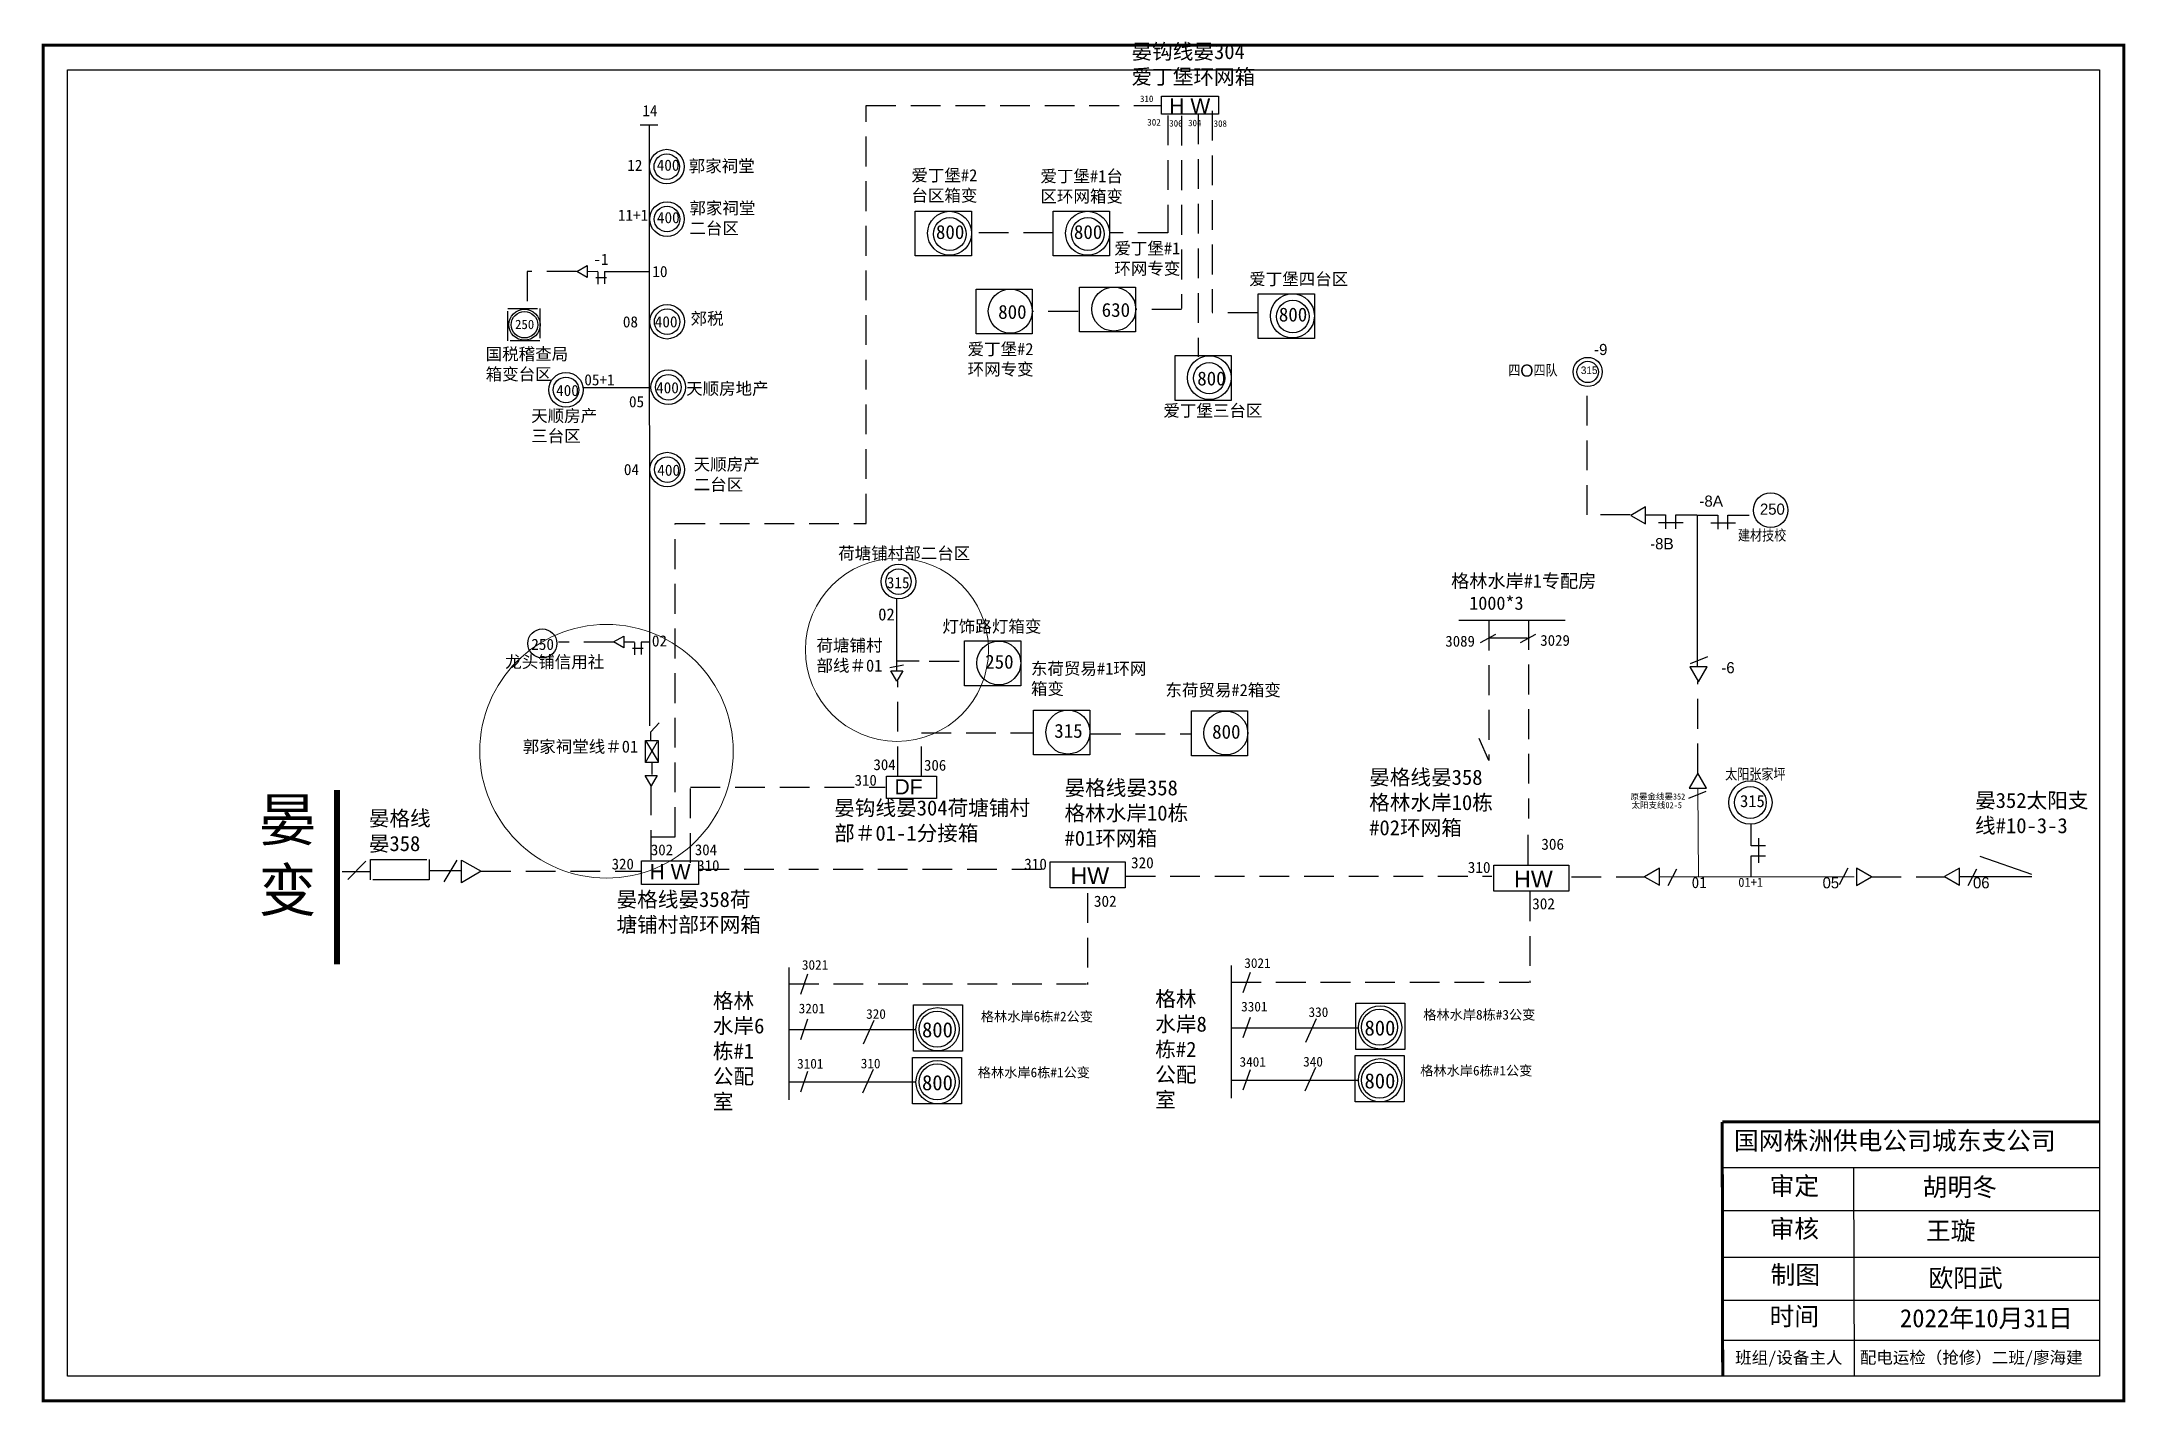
# Model space of a CAD drawing. Extents: x -13 to 331, y 31 to 256.
import ezdxf

# ---------------------------------------------------------------- set-up
doc = ezdxf.new("R2010")
doc.units = 0
doc.header["$LTSCALE"] = 0.774411
doc.linetypes.add('ACAD_ISO02W100', pattern=[15, 12, -3])
doc.linetypes.add('DASHED2', pattern=[9.525, 6.35, -3.175])
doc.layers.get('0').update_dxf_attribs({"linetype": 'CONTINUOUS'})
doc.layers.add('0-RefEdit0', color=7, linetype='CONTINUOUS')
doc.layers.add('Layer2', color=1, linetype='CONTINUOUS')
doc.styles.add('hztxt_txtstyle_0.00_0_0', font='', dxfattribs={"bigfont": 'hztxt.shx'})
doc.styles.add('hztxt_txtstyle_1.84_0_0', font='', dxfattribs={"height": 1.84, "bigfont": 'hztxt.shx'})
doc.styles.add('KaiTi_GB2312_txtstyle_2.00_0_0', font='simkai_0.ttf', dxfattribs={"height": 2})
doc.styles.add('KaiTi_GB2312_txtstyle_2.50_0_0', font='simkai_0.ttf', dxfattribs={"height": 2.5})
doc.styles.add('SimSun_txtstyle_2.00_0_0', font='simsun.ttc', dxfattribs={"height": 2})
doc.styles.get("Standard").update_dxf_attribs({"font": '', "height": 2.5})
doc.styles.add('字体', font='simkai_0.ttf', dxfattribs={"height": 2.5})
doc.styles.add('宋体_txtstyle_0.00_0_0', font='')
doc.styles.add('宋体_txtstyle_2.00_0_0', font='SIMSUN.TTC', dxfattribs={"height": 2})
doc.styles.add('宋体_txtstyle_200.00_0_0200', font='SIMSUN.TTC', dxfattribs={"height": 200})
doc.styles.add('宋体_txtstyle_3.00_0_0', font='', dxfattribs={"height": 3})
doc.styles.add('宋体_txtstyle_300.00_0_0300', font='SIMSUN.TTC', dxfattribs={"height": 300})
doc.styles.add('黑体_txtstyle_1.00_0_0', font='SIMHEI.TTF', dxfattribs={"height": 1})
doc.styles.add('黑体_txtstyle_1.50_0_0', font='SIMHEI.TTF', dxfattribs={"height": 1.5})
doc.styles.add('黑体_txtstyle_100.00_0_0100', font='SIMHEI.TTF', dxfattribs={"height": 100})
doc.styles.get('hztxt_txtstyle_0.00_0_0').set_extended_font_data('hztxt')
doc.styles.get('hztxt_txtstyle_1.84_0_0').set_extended_font_data('hztxt')
doc.styles.get('Standard').set_extended_font_data('SimSun')
doc.styles.get('宋体_txtstyle_0.00_0_0').set_extended_font_data('宋体')
doc.styles.get('宋体_txtstyle_3.00_0_0').set_extended_font_data('宋体')

# ---------------------------------------------------------------- blocks, each defined once
blk = doc.blocks.new('A$C7642189F')
at = {"linetype": 'Continuous'}
for radius in [3.58, 2.63]:
    blk.add_circle((3.58, 3.58), radius, dxfattribs=at)
blk = doc.blocks.new('A$C6B965233')
at = {"linetype": 'Continuous'}
for radius in [3.58, 2.63]:
    blk.add_circle((3.58, 3.58), radius, dxfattribs=at)

msp = doc.modelspace()

# ---------------------------------------------------------------- linework, layer by layer
at = {"color": 0, "linetype": 'DASHED2'}
for p, q in [((123.29, 176.43), (123.29, 245.5)), ((123.29, 245.5), (172.02, 245.5)), ((180.47, 244.64), (180.47, 211.33)), ((173.13, 243.84), (173.13, 224.44)), ((175.42, 243.82), (175.42, 211.97)), ((178.15, 244.01), (178.15, 203.98)), ((154.2, 224.47), (140.65, 224.47)), ((173.13, 224.47), (163.46, 224.47)), ((75.41, 218.08), (67.23, 218.08)), ((67.23, 218.08), (67.23, 212.14)), ((158.31, 211.47), (150.79, 211.47)), ((175.42, 211.81), (167.9, 211.81)), ((187.99, 211.23), (180.47, 211.23)), ((91.73, 124.65), (91.73, 176.43)), ((91.73, 176.43), (123.29, 176.43)), ((226.2, 160.39), (226.2, 137.28)), ((232.76, 160.5), (232.76, 127.72)), ((81.54, 156.82), (72.4, 156.83)), ((133.72, 153.7), (139.58, 153.7)), ((128.53, 134.67), (128.53, 150.37)), ((132.42, 134.67), (132.42, 142.03)), ((132.42, 141.87), (150.77, 141.87)), ((160.45, 141.69), (177.11, 141.69)), ((87.7, 133.15), (87.7, 120.4)), ((87.7, 132.99), (87.7, 131.71)), ((94.25, 120.38), (94.25, 132.98)), ((94.25, 132.89), (126.45, 132.89)), ((87.61, 124.65), (91.73, 124.65)), ((59.65, 119.01), (86.16, 119.01)), ((159.86, 115.35), (159.86, 100.26)), ((233, 115.65), (233, 100.56))]:
    msp.add_line(p, q, dxfattribs=at)
at = {"color": 0}
for p, q in [((88.82, 242.25), (85.93, 242.25)), ((77.17, 218.1), (78.94, 218.11)), ((80, 218.1), (87.46, 218.1)), ((83.23, 156.86), (85.01, 156.86)), ((86.08, 156.87), (87.54, 156.87)), ((87.71, 142.04), (89.05, 143.5)), ((87.71, 140.57), (87.71, 142.04)), ((86.78, 140.57), (88.92, 137.1)), ((86.78, 136.97), (88.78, 140.44)), ((87.85, 136.97), (87.85, 134.96)), ((126.62, 131.02), (126.62, 134.67)), ((126.62, 134.67), (134.94, 134.67)), ((134.94, 134.67), (134.94, 131.02)), ((134.94, 131.02), (126.62, 131.02))]:
    msp.add_line(p, q, dxfattribs=at)
at = {"color": 0, "linetype": 'Continuous'}
for p, q in [((87.5, 143.02), (87.49, 242.3)), ((128.38, 152.12), (128.38, 163.97)), ((238.82, 160.41), (221.26, 160.41)), ((224.84, 156.78), (227.36, 158.15)), ((232.63, 157.48), (226.17, 157.48)), ((231.48, 156.78), (234, 158.15)), ((127.22, 152.62), (129.47, 153.11)), ((128.42, 153.77), (132.02, 153.77))]:
    msp.add_line(p, q, dxfattribs=at)
at = {"color": 0, "linetype": 'Continuous', "ltscale": 2}
for p, q in [((80.35, 217.05), (78.59, 217.05)), ((78.93, 218.02), (78.93, 215.97)), ((80.01, 218.08), (80.01, 216.03)), ((86.42, 155.81), (84.65, 155.81)), ((85, 156.78), (85, 154.73)), ((86.08, 156.84), (86.08, 154.78))]:
    msp.add_line(p, q, dxfattribs=at)
for p, q in [((87.4, 198.87), (76.57, 198.87)), ((315.98, 118.44), (307.47, 121.4))]:
    msp.add_line(p, q)
at = {"color": 7, "linetype": 'DASHED2'}
for p, q in [((242.51, 177.87), (242.51, 198.04)), ((249.59, 177.89), (242.51, 177.89)), ((260.78, 135.15), (260.78, 150.33))]:
    msp.add_line(p, q, dxfattribs=at)
at = {"color": 7, "linetype": 'Continuous'}
for p, q in [((252.05, 177.89), (255.46, 177.89)), ((254.29, 176.63), (258.38, 176.63)), ((255.46, 177.89), (255.46, 175.56)), ((257.12, 177.89), (260.63, 177.89)), ((257.12, 175.56), (257.12, 177.89)), ((260.66, 177.83), (264.07, 177.83)), ((262.9, 176.57), (267, 176.57)), ((264.07, 177.83), (264.07, 175.5)), ((265.73, 175.5), (265.73, 177.83)), ((265.73, 177.83), (269.24, 177.83)), ((262.35, 154.39), (259.52, 153.25)), ((259.31, 131.06), (262.14, 132.2)), ((269.6, 123.19), (269.6, 126.69)), ((270.87, 120.36), (270.87, 124.45)), ((271.94, 123.19), (269.6, 123.19)), ((269.6, 121.53), (271.94, 121.53)), ((269.6, 118.12), (269.6, 121.53))]:
    msp.add_line(p, q, dxfattribs=at)
at = {"linetype": 'Continuous'}
for p, q in [((226.2, 137.28), (224.65, 140.89)), ((40.59, 120.63), (37.59, 117.63)), ((53.5, 117.21), (55.69, 120.83)), ((56.4, 117.06), (56.4, 120.83)), ((56.4, 120.83), (59.64, 119.02)), ((51.04, 119.08), (56.29, 119.08)), ((59.64, 119.02), (56.4, 117.06)), ((183.64, 103.39), (183.64, 81.5)), ((110.5, 103.09), (110.5, 81.2)), ((113.61, 101.98), (112.43, 98.61)), ((186.75, 102.28), (185.57, 98.91)), ((113.61, 94.52), (112.43, 91.15)), ((124.53, 94.31), (122.79, 90.39)), ((183.66, 93.12), (194.41, 93.12)), ((186.75, 94.83), (185.57, 91.45)), ((194.41, 93.12), (204.61, 93.12)), ((197.68, 94.61), (195.93, 90.69)), ((110.52, 92.82), (121.27, 92.82)), ((121.27, 92.82), (131.47, 92.82)), ((124.42, 86.25), (122.68, 82.33)), ((186.75, 86.18), (185.57, 82.8)), ((197.57, 86.55), (195.82, 82.63)), ((110.52, 84.17), (121.27, 84.17)), ((113.61, 85.88), (112.43, 82.5)), ((121.27, 84.17), (131.47, 84.17)), ((183.66, 84.47), (194.41, 84.47)), ((194.41, 84.47), (204.61, 84.47)), ((264.85, 70.05), (327.22, 70.05)), ((286.5, 70.04), (286.61, 35.57)), ((264.85, 62.95), (327.22, 62.95)), ((264.85, 55.2), (327.22, 55.2)), ((264.85, 48.1), (327.22, 48.1)), ((264.84, 41.53), (327.21, 41.53))]:
    msp.add_line(p, q, dxfattribs=at)
at = {"color": 7, "linetype": 'Continuous', "lineweight": 0, "ltscale": 0.401894}
msp.add_line((260.91, 118.08), (260.77, 132.71), dxfattribs=at)
at = {"linetype": 'DASHED2'}
for p, q in [((232.73, 120.06), (232.73, 126.58)), ((95.72, 119.34), (153.97, 119.34)), ((166.18, 118.17), (226.7, 118.17)), ((239.88, 118.05), (252.12, 118.05)), ((255.86, 116.62), (257.33, 119.39)), ((285.59, 119.51), (284.12, 116.74)), ((289.47, 118.05), (301.71, 118.05)), ((305.45, 116.62), (306.92, 119.39)), ((110.52, 100.38), (159.88, 100.38)), ((183.66, 100.68), (233.02, 100.68))]:
    msp.add_line(p, q, dxfattribs=at)
at = {"linetype": 'ACAD_ISO02W100'}
msp.add_line((41.34, 118.9), (36.66, 118.9), dxfattribs=at)
at = {"color": 7, "linetype": 'Continuous', "lineweight": 0, "ltscale": 0.861828}
msp.add_line((254.43, 118.08), (260.91, 118.08), dxfattribs=at)
at = {"color": 7, "linetype": 'Continuous', "lineweight": 0, "ltscale": 0.738879}
msp.add_line((260.91, 118.08), (286.61, 118.08), dxfattribs=at)
at = {"linetype": 'ByBlock'}
msp.add_line((304.15, 118.09), (315.98, 118.09), dxfattribs=at)
at = {"linetype": 'Continuous', "const_width": 0.5}
msp.add_lwpolyline([(-12.77, 255.46), (331.2, 255.46), (331.2, 31.49), (-12.77, 31.49)], close=True, dxfattribs=at)
at = {"linetype": 'Continuous'}
for points in [[(-8.73, 251.41), (327.16, 251.41), (327.16, 35.54), (-8.73, 35.54)], [(131.1, 96.89), (139.21, 96.89), (139.21, 89.24), (131.1, 89.24)], [(204.25, 97.19), (212.35, 97.19), (212.35, 89.54), (204.25, 89.54)], [(130.97, 88.23), (139.07, 88.23), (139.07, 80.57), (130.97, 80.57)], [(204.11, 88.53), (212.21, 88.53), (212.21, 80.88), (204.11, 80.88)]]:
    msp.add_lwpolyline(points, close=True, dxfattribs=at)
at = {"color": 0}
for points in [[(172.1, 247.07), (181.54, 247.07), (181.54, 244.08), (172.1, 244.08)], [(75.45, 218.1), (77.17, 219.09), (77.17, 217.11)], [(81.51, 156.86), (83.23, 157.85), (83.23, 155.87)], [(128.37, 150.4), (127.38, 152.12), (129.36, 152.12)], [(86.78, 140.57), (88.92, 140.57), (88.92, 136.97), (86.78, 136.97)], [(87.74, 133.1), (86.74, 134.82), (88.73, 134.82)], [(86.12, 120.68), (95.57, 120.68), (95.57, 116.8), (86.12, 116.8)], [(153.73, 120.55), (166.09, 120.55), (166.09, 116.22), (153.73, 116.22)], [(227.07, 120.01), (239.43, 120.01), (239.43, 115.67), (227.07, 115.67)]]:
    msp.add_lwpolyline(points, close=True, dxfattribs=at)
at = {"color": 0, "linetype": 'Continuous'}
for points in [[(131.41, 228.04), (140.69, 228.04), (140.69, 220.64), (131.41, 220.64)], [(154.22, 228.04), (163.5, 228.04), (163.5, 220.64), (154.22, 220.64)], [(141.45, 215.18), (150.72, 215.18), (150.72, 207.78), (141.45, 207.78)], [(158.56, 215.51), (167.83, 215.51), (167.83, 208.11), (158.56, 208.11)], [(188.11, 214.4), (197.38, 214.4), (197.38, 207), (188.11, 207)], [(174.36, 204.18), (183.64, 204.18), (183.64, 196.78), (174.36, 196.78)], [(139.55, 157.04), (148.83, 157.04), (148.83, 149.64), (139.55, 149.64)], [(150.97, 145.62), (160.24, 145.62), (160.24, 138.22), (150.97, 138.22)], [(177.08, 145.47), (186.35, 145.47), (186.35, 138.07), (177.08, 138.07)]]:
    msp.add_lwpolyline(points, close=True, dxfattribs=at)
at = {"color": 0, "linetype": 'DASHED2'}
msp.add_lwpolyline([(64.05, 211.96), (69.36, 211.96), (69.36, 206.62), (64.05, 206.62)], close=True, dxfattribs=at)
at = {"color": 7}
for points in [[(249.69, 177.78), (252.15, 176.36), (252.15, 179.2)], [(260.89, 150.28), (262.31, 152.74), (259.48, 152.74)], [(260.77, 135.17), (259.35, 132.71), (262.19, 132.71)], [(251.98, 118.08), (254.43, 116.66), (254.43, 119.5)], [(289.47, 118.05), (287.02, 119.47), (287.02, 116.63)], [(301.57, 118.09), (304.02, 116.67), (304.02, 119.5)]]:
    msp.add_lwpolyline(points, close=True, dxfattribs=at)
at = {"linetype": 'Continuous'}
for points, const_width in [([(35.79, 132.4), (35.82, 103.58)], 1), ([(264.81, 77.56), (264.89, 35.57)], 0.5), ([(264.85, 77.56), (327.22, 77.56)], 0.5)]:
    msp.add_lwpolyline(points, dxfattribs=dict(at, const_width=const_width))
at = {"linetype": 'ACAD_ISO02W100'}
msp.add_lwpolyline([(51.03, 120.91), (51.03, 117.57), (41.34, 117.57), (41.34, 120.91)], close=True, dxfattribs=at)
at = {"color": 0, "linetype": 'Continuous'}
for centre, radius in [((90.32, 235.4), 2.86), ((90.32, 235.4), 2.11), ((90.36, 226.74), 2.86), ((90.36, 226.74), 2.11), ((137.07, 224.39), 3.63), ((159.88, 224.39), 3.63), ((137.11, 224.27), 2.7), ((159.92, 224.27), 2.7), ((147.11, 211.52), 3.63), ((164.22, 211.86), 3.63), ((193.76, 210.75), 3.63), ((90.38, 209.78), 2.86), ((90.38, 209.78), 2.11), ((193.81, 210.63), 2.7), ((180.02, 200.53), 3.63), ((73.66, 198.51), 2.86), ((73.66, 198.51), 2.11), ((90.57, 198.95), 2.86), ((90.57, 198.95), 2.11), ((179.99, 200.45), 2.57), ((90.4, 185.34), 2.86), ((90.4, 185.34), 2.11), ((145.21, 153.39), 3.63), ((156.63, 141.97), 3.63), ((182.74, 141.82), 3.63)]:
    msp.add_circle(centre, radius, dxfattribs=at)
at = {"color": 7, "linetype": 'Continuous'}
msp.add_circle((272.82, 178.63), 2.86, dxfattribs=at)
at = {"color": 12, "linetype": 'Continuous', "lineweight": 0, "ltscale": 0.917915, "true_color": 0xc00000}
msp.add_circle((128.38, 155.57), 15.13, dxfattribs=at)
at = {"color": 12, "linetype": 'Continuous', "lineweight": 0, "ltscale": 1.784426, "true_color": 0xc00000}
msp.add_circle((80.35, 138.81), 20.95, dxfattribs=at)
at = {"color": 0}
msp.add_circle((69.75, 156.62), 2.4, dxfattribs=at)
at = {"linetype": 'Continuous'}
for centre, radius in [((135.09, 92.88), 3.58), ((208.24, 93.18), 3.58), ((135.02, 92.91), 2.98), ((208.16, 93.21), 2.98), ((135.09, 84.14), 3.58), ((135.02, 84.17), 2.98), ((208.24, 84.44), 3.58), ((208.16, 84.47), 2.98)]:
    msp.add_circle(centre, radius, dxfattribs=at)
at = {"layer": '0-RefEdit0', "color": 7, "linetype": 'Continuous'}
msp.add_line((260.73, 152.78), (260.73, 177.82), dxfattribs=at)
at = {"layer": 'Layer2', "color": 0}
for radius in [2.57, 2.19]:
    msp.add_circle((66.8, 209.28), radius, dxfattribs=at)

# ---------------------------------------------------------------- block references
at = {"color": 7, "linetype": 'Continuous', "xscale": 0.6735396077647238, "yscale": 0.6735396077647238, "zscale": 0.6735396077647238}
msp.add_blockref('A$C6B965233', (240.16, 199.07), dxfattribs=at)
at = {"color": 0, "linetype": 'Continuous', "xscale": 0.8000000000000114, "yscale": 0.8000000000000114, "zscale": 0.8}
msp.add_blockref('A$C7642189F', (125.77, 163.97), dxfattribs=at)
at = {"color": 7, "linetype": 'Continuous'}
msp.add_blockref('A$C6B965233', (265.88, 126.76), dxfattribs=at)

# ---------------------------------------------------------------- texts
at = {"color": 7, "linetype": 'Continuous', "lineweight": 0, "ltscale": 0.963587, "style": '黑体_txtstyle_1.00_0_0'}
msp.add_text('原晏金线晏352^M^J', height=1, dxfattribs=at).set_placement((249.66, 130.83))
at = {"color": 0, "attachment_point": 1}
for s, insert, char_height, width, style in [('{\\fSimSun|b0|i0|c134|p2;晏钩线晏304爱丁堡环网箱}', (167.15, 255.67), 2.5, 21.7518, '字体'), ('{\\H0.72x;310}', (168.56, 247.15), 1.5, 24.4767, '字体'), ('{\\fArial|b0|i0|c0|p32;H W}', (173.39, 246.71), 2.5, 24.4767, '字体'), ('302', (169.75, 243.28), 1.1, 24.4767, '字体'), ('{\\H0.72x;306}', (173.39, 243.1), 1.5, 24.4767, '字体'), ('{\\H0.72x;304}', (176.51, 243.16), 1.5, 24.4767, '字体'), ('{\\H0.72x;308}', (180.73, 243.06), 1.5, 24.4767, '字体'), ('{\\fSimSun|b0|i0|c134|p2;郭家祠堂}', (93.94, 236.51), 2, 11.6076, '字体'), ('{\\fSimSun|b0|i0|c134|p2;郭家祠堂二台区}', (94.06, 229.55), 2, 11.6076, '字体'), ('郊税', (94.26, 211.3), 2, 13.1434, '字体'), ('国税稽查局箱变台区', (60.38, 205.45), 2, 15.4538, '字体'), ('天顺房地产', (93.52, 199.73), 2, 17.0978, '字体'), ('{\\fSimSun|b0|i0|c134|p2;天顺房产三台区}', (67.9, 195.24), 2, 12.4606, '字体'), ('{\\fSimSun|b0|i0|c134|p2;天顺房产二台区}', (94.77, 187.22), 2, 12.4606, '字体'), ('{\\fSimSun|b0|i0|c134|p2;\\H0.88x;  格林水岸#1专配房\\P    1000*3}', (217, 168.05), 2.5, 34.8125, 'hztxt_txtstyle_0.00_0_0'), ('{\\fSimSun|b0|i0|c134|p2;\\H0.72x;3089}', (219.03, 157.89), 2.5, 21.8167, 'hztxt_txtstyle_0.00_0_0'), ('{\\fSimSun|b0|i0|c134|p2;\\H0.72x;3029}', (234.73, 158.03), 2.5, 21.8167, 'hztxt_txtstyle_0.00_0_0'), ('龙头铺信用社', (63.62, 154.58), 2, 17.7069, '字体'), ('{\\H0.72x;310}', (121.37, 134.92), 2.5, 24.4767, '字体'), ('{\\H0.72x;304}', (124.49, 137.49), 2.5, 24.4767, '字体'), ('{\\fSimSun|b0|i0|c134|p2;晏钩线晏304荷塘铺村部＃}01-1{\\fSimSun|b0|i0|c134|p2;分接箱}', (118, 130.7), 2.5, 33.3148, '字体'), ('{\\fArial|b0|i0|c0|p32;DF}', (127.96, 134.19), 2.5, 24.4767, '字体'), ('{\\H0.72x;320}', (81.21, 121.08), 2.5, 24.4767, '字体'), ('{\\H0.72x;302}', (87.69, 123.42), 2.5, 24.4767, '字体'), ('{\\H0.72x;304}', (94.96, 123.43), 2.5, 24.4767, '字体'), ('{\\H0.72x;310}', (95.36, 120.82), 2.5, 24.4767, '字体'), ('{\\fArial|b0|i0|c0|p32;H W}', (87.47, 120.17), 2.5, 24.4767, '字体'), ('{\\fArial|b0|i0|c0|p32;HW}', (157.06, 119.63), 2.75, 8.399, 'hztxt_txtstyle_0.00_0_0'), ('{\\fArial|b0|i0|c0|p32;HW}', (230.4, 119.08), 2.75, 8.399, 'hztxt_txtstyle_0.00_0_0'), ('{\\fSimSun|b0|i0|c134|p2;晏格线晏358荷塘铺村部环网箱}', (82.01, 115.58), 2.5, 24.9999, '字体')]:
    msp.add_mtext(s, dxfattribs=dict(at, insert=insert, char_height=char_height, width=width, style=style))
for s, insert, char_height, width in [('14', (86.29, 245.56), 1.84, 3.8702), ('12', (83.79, 236.54), 1.84, 3.8702), ('400', (88.66, 236.56), 1.84, 3.8702), ('11+1', (82.24, 228.31), 1.84, 3.8702), ('400', (88.7, 227.9), 1.84, 3.8702), ('800', (134.82, 225.75), 2.3, 4.8377), ('800', (157.63, 225.75), 2.3, 4.8377), ('-1', (78.19, 221.01), 1.84, 3.8702), ('10', (87.94, 218.99), 1.84, 3.8702), ('08', (83.06, 210.68), 1.84, 3.8702), ('400', (88.34, 210.69), 1.84, 3.8702), ('800', (145.11, 212.55), 2.3, 4.8377), ('630', (162.22, 212.88), 2.3, 4.8377), ('800', (191.51, 212.11), 2.3, 4.8377), ('250', (65.24, 210.11), 1.551, 3.2621), ('05+1', (76.69, 201.1), 1.84, 3.8702), ('800', (178.02, 201.55), 2.3, 4.8377), ('400', (72.03, 199.34), 1.84, 3.8702), ('05', (84.07, 197.48), 1.84, 3.8702), ('400', (88.56, 199.79), 1.84, 3.8702), ('04', (83.23, 186.28), 1.84, 3.8702), ('400', (88.76, 186.17), 1.84, 3.8702), ('315', (126.7, 167.58), 1.84, 3.8702), ('250', (67.92, 157.39), 1.84, 3.8702), ('02', (87.86, 157.96), 1.84, 3.8702), ('250', (142.96, 154.75), 2.3, 4.8377), ('315', (154.38, 143.33), 2.3, 4.8377), ('800', (180.48, 143.18), 2.3, 4.8377)]:
    msp.add_mtext(s, dxfattribs=dict(at, insert=insert, char_height=char_height, width=width))
at = {"color": 0, "linetype": 'Continuous', "char_height": 2, "attachment_point": 1, "style": '字体'}
for s, insert, width in [('爱丁堡#2台区箱变', (130.76, 234.97), 11.477), ('爱丁堡#1台区环网箱变', (152.09, 234.83), 15.5438), ('爱丁堡#1环网专变', (164.31, 222.9), 11.6932), ('爱丁堡四台区', (186.62, 217.83), 17.4369), ('爱丁堡#2环网专变', (140.05, 206.26), 11.6932), ('爱丁堡三台区', (172.42, 196.09), 20.6997), ('荷塘铺村部二台区', (118.67, 172.52), 42.1143), ('02', (125.28, 162.42), 10.6251), ('灯饰路灯箱变', (135.88, 160.43), 20.6997), ('东荷贸易#1环网箱变', (150.52, 153.47), 20.6997), ('东荷贸易#2箱变', (172.75, 149.92), 20.6997)]:
    msp.add_mtext(s, dxfattribs=dict(at, insert=insert, width=width))
at = {"color": 7, "attachment_point": 1}
for s, insert, char_height, width, style in [('-9', (243.63, 206.11), 1.84, 3.8702, 'hztxt_txtstyle_0.00_0_0'), ('四{\\fArial|b0|i0|c0|p32;O}四队', (229.43, 202.7), 2, 17.5135, 'hztxt_txtstyle_0.00_0_0'), ('315', (241.43, 202.38), 1.239, 2.6067, 'hztxt_txtstyle_0.00_0_0'), ('-8{\\fArial|b0|i0|c0|p32;A}', (261.05, 181.06), 1.84, 4.8356, 'hztxt_txtstyle_0.00_0_0'), ('250', (271.05, 179.73), 1.84, 3.8702, 'hztxt_txtstyle_0.00_0_0'), ('-8{\\fArial|b0|i0|c0|p32;B}', (252.9, 174.02), 1.84, 4.8356, 'hztxt_txtstyle_0.00_0_0'), ('建材技校', (267.4, 175.44), 2, 13.1434, 'hztxt_txtstyle_0.00_0_0'), ('-6', (264.67, 153.54), 1.84, 3.8702, 'hztxt_txtstyle_0.00_0_0'), ('{\\H0.72x;306}', (132.85, 137.4), 2.5, 24.4767, 'KaiTi_GB2312_txtstyle_2.50_0_0'), ('太阳张家坪', (265.29, 135.97), 2, 26.5333, 'hztxt_txtstyle_0.00_0_0'), ('315', (267.76, 131.58), 2, 3.8702, 'SimSun_txtstyle_2.00_0_0')]:
    msp.add_mtext(s, dxfattribs=dict(at, insert=insert, char_height=char_height, width=width, style=style))
at = {"color": 2, "linetype": 'Continuous', "true_color": 0xffff00, "insert": (115.07, 157.3), "char_height": 2, "width": 13.3662, "attachment_point": 1, "style": 'KaiTi_GB2312_txtstyle_2.00_0_0'}
msp.add_mtext('{\\fSimSun|b0|i0|c134|p2;荷塘铺村部线＃}01', dxfattribs=at)
at = {"linetype": 'Continuous', "attachment_point": 1}
for s, insert, char_height, width, style in [('{\\fSimSun|b0|i0|c134|p2;晏格线晏358格林水岸10栋#01环网箱}', (156.07, 134.02), 2.5, 21.7082, '字体'), ('{\\fSimSun|b0|i0|c134|p2;晏格线晏358格林水岸10栋#02环网箱}', (206.44, 135.76), 2.5, 21.7082, '字体'), ('{\\fSimSun|b0|i0|c134|p2;晏\\f\uffbfﾬￌﾣﾤ_GB2312|b0|i0|c134|p49; \\P\\fSimSun|b0|i0|c134|p2;变}', (22.83, 131.04), 7, 46.6545, '字体'), ('{\\fSimSun|b0|i0|c134|p2;晏352太阳支线#10-3-3}', (306.61, 131.94), 2.5, 21.7082, '字体'), ('{\\fSimSun|b0|i0|c134|p2;晏格线\\P晏358}', (41.06, 128.98), 2.5, 22.8827, '字体'), ('格林水岸6栋#1公配室', (97.94, 98.85), 2.5, 9.6858, 'KaiTi_GB2312_txtstyle_2.50_0_0'), ('格林水岸8栋#2公配室', (171.08, 99.15), 2.5, 9.6858, 'KaiTi_GB2312_txtstyle_2.50_0_0'), ('国网株洲供电公司城东支公司', (266.75, 75.97), 3, 82.0179, '宋体_txtstyle_3.00_0_0'), ('审定', (272.64, 68.49), 3, 23.4615, '宋体_txtstyle_0.00_0_0'), ('胡明冬', (297.95, 68.32), 3, 23.4615, '宋体_txtstyle_3.00_0_0'), ('审核', (272.64, 61.43), 3, 23.4615, '宋体_txtstyle_0.00_0_0'), ('王璇', (298.5, 61.08), 3, 33.0539, '宋体_txtstyle_3.00_0_0'), ('制图', (272.81, 53.81), 3, 23.4615, '宋体_txtstyle_0.00_0_0'), ('欧阳武', (298.91, 53.28), 3, 23.4615, '宋体_txtstyle_3.00_0_0'), ('时间', (272.64, 46.93), 3, 23.4615, '宋体_txtstyle_0.00_0_0')]:
    msp.add_mtext(s, dxfattribs=dict(at, insert=insert, char_height=char_height, width=width, style=style))
at = {"color": 7, "linetype": 'Continuous', "lineweight": 0, "ltscale": 0.506271, "insert": (249.83, 130.4), "char_height": 1, "attachment_point": 1, "style": '黑体_txtstyle_100.00_0_0100'}
msp.add_mtext('太阳支线02-5', dxfattribs=at)
at = {"char_height": 1.84, "width": 4.8234, "attachment_point": 1}
for s, insert, style in [('{\\fSimSun|b0|i0|c134|p2;306}', (234.9, 124.37), 'hztxt_txtstyle_0.00_0_0'), ('{\\fSimSun|b0|i0|c134|p2;310}', (149.41, 121.08), 'hztxt_txtstyle_0.00_0_0'), ('{\\fSimSun|b0|i0|c134|p2;320}', (167.07, 121.31), 'hztxt_txtstyle_0.00_0_0'), ('{\\fSimSun|b0|i0|c134|p2;310}', (222.75, 120.54), 'hztxt_txtstyle_0.00_0_0'), ('{\\fSimSun|b0|i0|c134|p2;01}', (259.75, 118.04), 'hztxt_txtstyle_0.00_0_0'), ('05', (281.4, 118), 'hztxt_txtstyle_1.84_0_0'), ('06', (306.27, 118), 'hztxt_txtstyle_1.84_0_0'), ('{\\fSimSun|b0|i0|c134|p2;302}', (160.94, 114.95), 'hztxt_txtstyle_0.00_0_0'), ('{\\fSimSun|b0|i0|c134|p2;302}', (233.4, 114.53), 'hztxt_txtstyle_0.00_0_0')]:
    msp.add_mtext(s, dxfattribs=dict(at, insert=insert, style=style))
at = {"color": 7, "linetype": 'Continuous', "lineweight": 0, "ltscale": 1.180442, "insert": (267.47, 117.91), "char_height": 1.5, "attachment_point": 1, "style": '黑体_txtstyle_1.50_0_0'}
msp.add_mtext('01+1', dxfattribs=at)
at = {"color": 7, "char_height": 1.6, "width": 18.5524, "attachment_point": 1}
for s, insert in [('3021', (112.66, 104.31)), ('3021', (185.8, 104.61)), ('3201', (112.13, 97.11)), ('3301', (185.28, 97.42)), ('330', (196.42, 96.51)), ('320', (123.28, 96.2)), ('格林水岸6栋#2公变', (142.24, 95.78)), ('格林水岸8栋#3公变', (215.38, 96.08)), ('3101', (111.87, 87.99)), ('310', (122.39, 88.02)), ('格林水岸6栋#1公变', (141.74, 86.54)), ('3401', (185.01, 88.29)), ('340', (195.53, 88.32)), ('格林水岸6栋#1公变', (214.88, 86.84))]:
    msp.add_mtext(s, dxfattribs=dict(at, insert=insert))
at = {"char_height": 2.5, "width": 4.8377, "attachment_point": 1}
for insert in [(132.52, 94.04), (205.67, 94.34), (132.52, 85.3), (205.67, 85.6)]:
    msp.add_mtext('800', dxfattribs=dict(at, insert=insert))
at = {"color": 7, "linetype": 'Continuous', "lineweight": 0, "ltscale": 1.377089, "insert": (294.18, 46.64), "char_height": 3, "attachment_point": 1, "style": '宋体_txtstyle_300.00_0_0300'}
msp.add_mtext('2022年10月31日', dxfattribs=at)
at = {"color": 7, "linetype": 'Continuous', "lineweight": 0, "ltscale": 0.765049, "char_height": 2, "attachment_point": 1, "style": '宋体_txtstyle_200.00_0_0200'}
for s, insert in [('班组/设备主人', (266.95, 39.62)), ('配电运检（抢修）二班/廖海建', (287.56, 39.64))]:
    msp.add_mtext(s, dxfattribs=dict(at, insert=insert))
at = {"layer": 'Layer2', "color": 2, "linetype": 'Continuous', "true_color": 0xffff00, "insert": (66.51, 140.58), "char_height": 2, "width": 27.2352, "attachment_point": 1, "style": '宋体_txtstyle_2.00_0_0'}
msp.add_mtext('郭家祠堂线＃01', dxfattribs=at)

doc.saveas('drawing.dxf')
